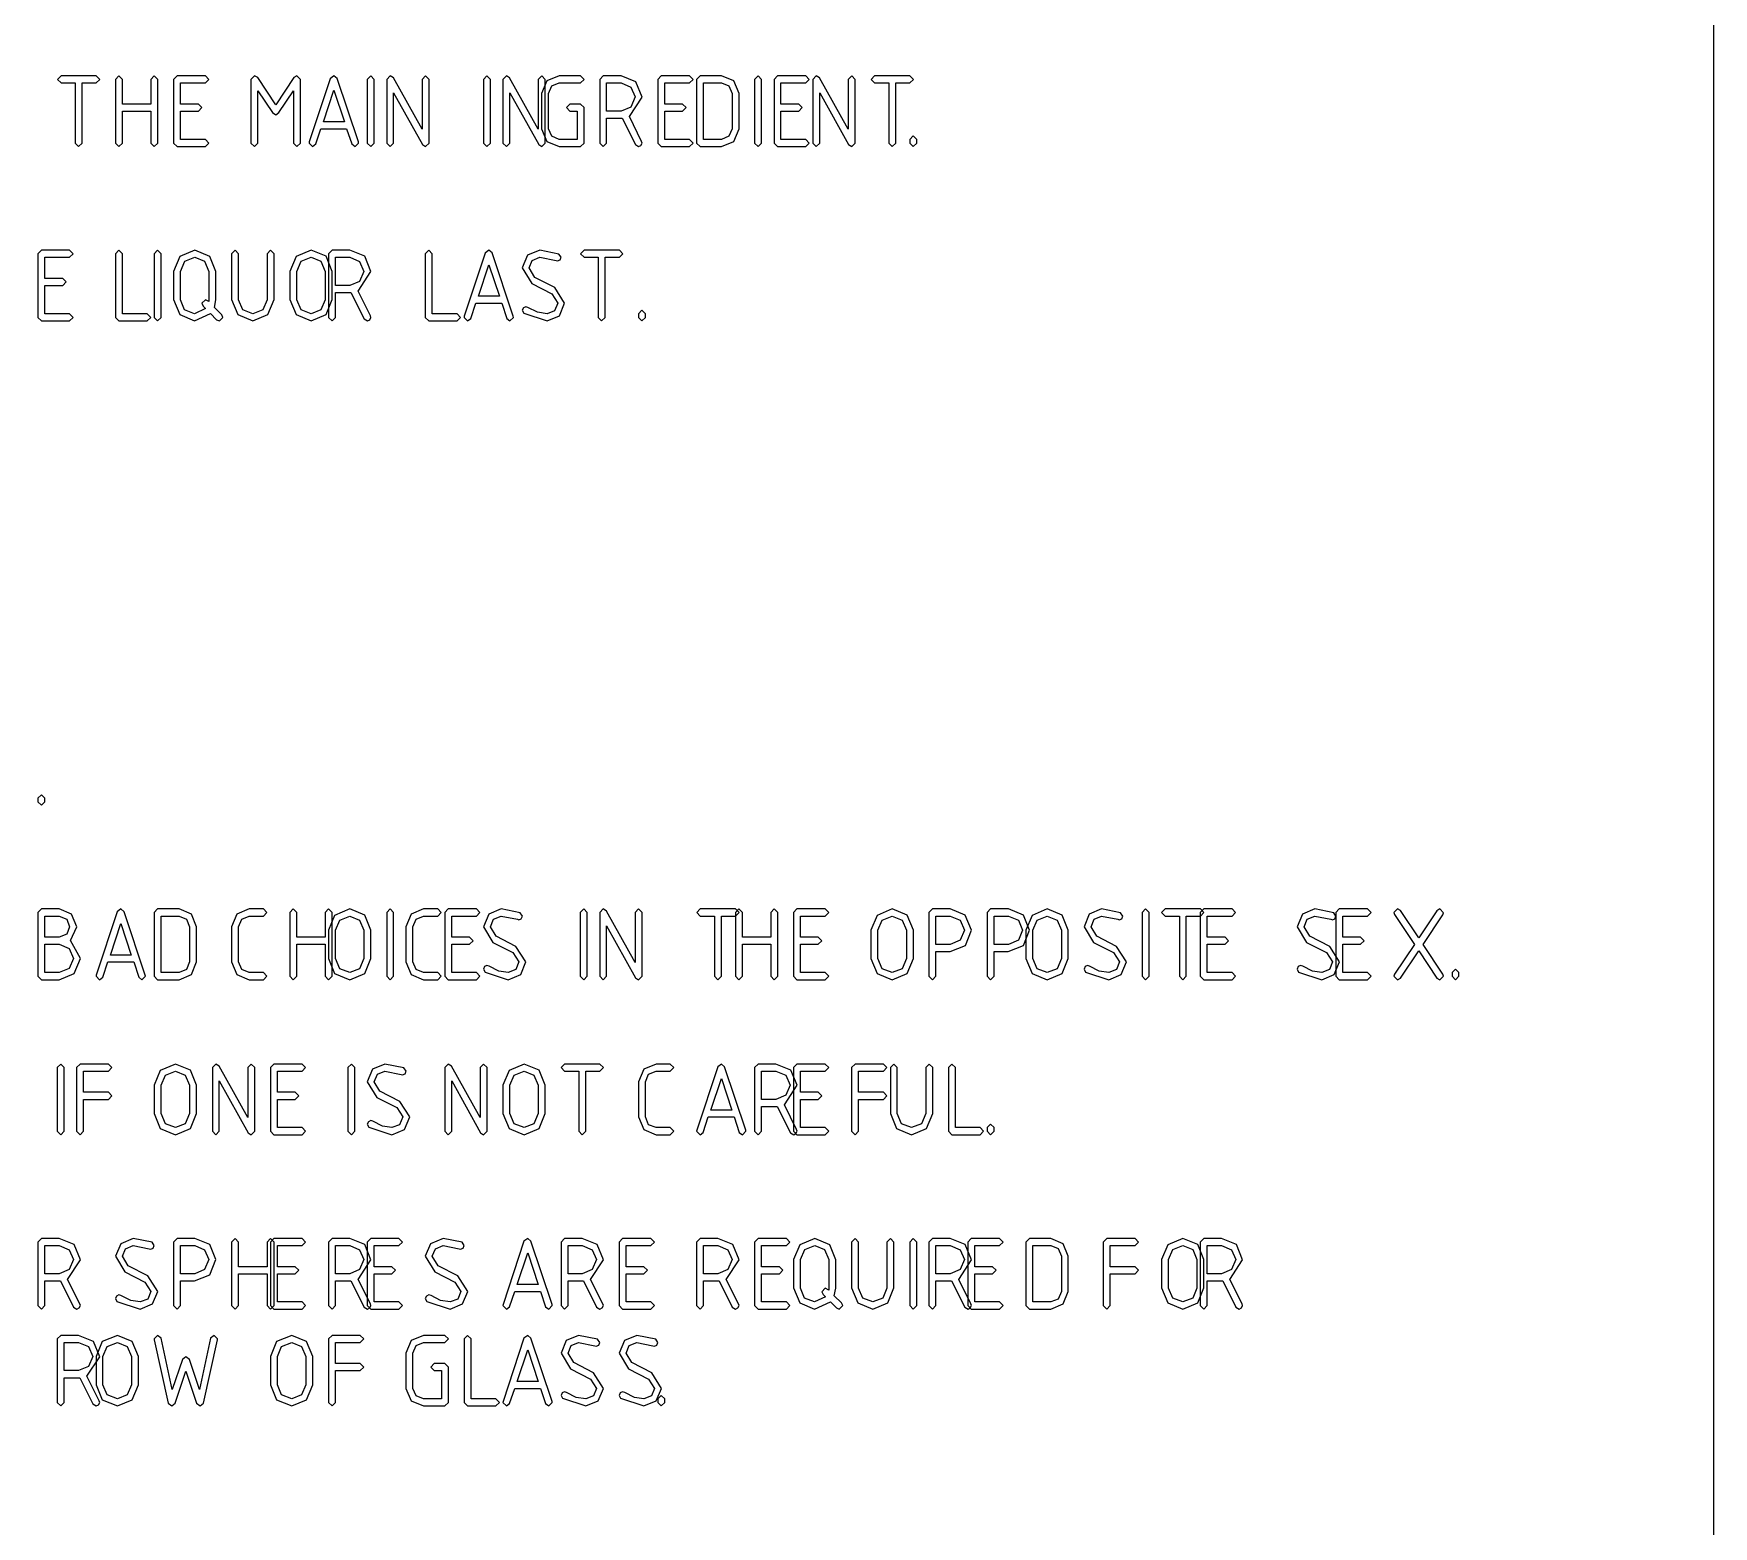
# Model space of a CAD drawing. Header units: metres. Extents: x 0 to 16.5, y 0 to 11.5.
# Drawn here: x 15.307 to 16.512, y 1.08 to 2.15 of the extents above; entities that cross this region are included whole.
import ezdxf

# ---------------------------------------------------------------- set-up
doc = ezdxf.new("R2010")
doc.units = ezdxf.units.M

msp = doc.modelspace()

# ---------------------------------------------------------------- linework, layer by layer
for points in [[(0.0104, 11.5461), (16.5118, 11.5461), (16.5118, 0.0104), (0.0104, 0.0104), (0.0104, 11.5461)], [(15.3271, 2.115), (15.3372, 2.115), (15.3372, 2.0719), (15.3397, 2.0694), (15.3422, 2.0719), (15.3422, 2.115), (15.3524, 2.115), (15.3549, 2.1175), (15.3524, 2.1201), (15.3271, 2.1201), (15.3246, 2.1175), (15.3271, 2.115)], [(15.3686, 2.0694), (15.3711, 2.0719), (15.3711, 2.0948), (15.3915, 2.0948), (15.3915, 2.0719), (15.394, 2.0694), (15.3965, 2.0719), (15.3965, 2.1175), (15.394, 2.1201), (15.3915, 2.1175), (15.3915, 2.0998), (15.3711, 2.0998), (15.3711, 2.1175), (15.3686, 2.1201), (15.3661, 2.1175), (15.3661, 2.0719), (15.3686, 2.0694)], [(15.4103, 2.0694), (15.4306, 2.0694), (15.4331, 2.0719), (15.4306, 2.0745), (15.4128, 2.0745), (15.4128, 2.0948), (15.4256, 2.0948), (15.4281, 2.0973), (15.4256, 2.0998), (15.4128, 2.0998), (15.4128, 2.115), (15.4306, 2.115), (15.4331, 2.1175), (15.4306, 2.1201), (15.4103, 2.1201), (15.4078, 2.1175), (15.4078, 2.0719), (15.4103, 2.0694)], [(15.494, 2.1189), (15.4811, 2.0993), (15.4682, 2.1188), (15.4658, 2.1201), (15.4633, 2.1175), (15.4633, 2.0719), (15.4658, 2.0694), (15.4683, 2.0719), (15.4683, 2.1093), (15.4787, 2.0938), (15.4811, 2.0922), (15.4833, 2.0938), (15.4938, 2.1093), (15.4938, 2.0719), (15.4962, 2.0694), (15.4988, 2.0719), (15.4988, 2.1175), (15.4962, 2.1201), (15.494, 2.1189)], [(15.5403, 2.0728), (15.5251, 2.1181), (15.5228, 2.1201), (15.5201, 2.118), (15.5051, 2.0728), (15.505, 2.0719), (15.5075, 2.0694), (15.5099, 2.0712), (15.5135, 2.0821), (15.5319, 2.0821), (15.5356, 2.0712), (15.5379, 2.0694), (15.5404, 2.0719), (15.5403, 2.0728)], [(15.5517, 2.0719), (15.5517, 2.1175), (15.5492, 2.1201), (15.5467, 2.1175), (15.5467, 2.0719), (15.5492, 2.0694), (15.5517, 2.0719)], [(15.5654, 2.1185), (15.5631, 2.1201), (15.5606, 2.1175), (15.5606, 2.0719), (15.5631, 2.0694), (15.5656, 2.0719), (15.5656, 2.1079), (15.5862, 2.0708), (15.5885, 2.0694), (15.591, 2.0719), (15.591, 2.1175), (15.5885, 2.1201), (15.586, 2.1175), (15.586, 2.0818), (15.5654, 2.1185)], [(15.635, 2.0719), (15.635, 2.1175), (15.6325, 2.1201), (15.63, 2.1175), (15.63, 2.0719), (15.6325, 2.0694), (15.635, 2.0719)], [(15.6487, 2.1185), (15.6464, 2.1201), (15.6439, 2.1175), (15.6439, 2.0719), (15.6464, 2.0694), (15.6489, 2.0719), (15.6489, 2.1079), (15.6696, 2.0708), (15.6718, 2.0694), (15.6743, 2.0719), (15.6743, 2.1175), (15.6718, 2.1201), (15.6693, 2.1175), (15.6693, 2.0818), (15.6487, 2.1185)], [(15.6789, 2.0767), (15.6767, 2.0821), (15.6767, 2.1074), (15.6789, 2.1128), (15.6843, 2.115), (15.6996, 2.115), (15.7021, 2.1175), (15.6996, 2.1201), (15.6843, 2.1201), (15.6754, 2.1164), (15.6717, 2.1074), (15.6717, 2.0821), (15.6754, 2.0731), (15.6843, 2.0694), (15.6996, 2.0694), (15.7021, 2.0719), (15.7021, 2.0973), (15.6996, 2.0998), (15.6919, 2.0998), (15.6894, 2.0973), (15.6919, 2.0948), (15.6971, 2.0948), (15.6971, 2.0745), (15.6843, 2.0745), (15.6789, 2.0767)], [(15.7438, 2.1048), (15.7393, 2.1157), (15.7286, 2.1201), (15.7158, 2.1201), (15.7133, 2.1175), (15.7133, 2.0719), (15.7158, 2.0694), (15.7183, 2.0719), (15.7183, 2.0897), (15.7286, 2.0897), (15.7294, 2.0897), (15.7389, 2.0709), (15.7412, 2.0694), (15.7429, 2.0702), (15.7438, 2.0719), (15.7433, 2.0731), (15.7346, 2.0908), (15.7438, 2.1048)], [(15.7575, 2.0694), (15.7778, 2.0694), (15.7803, 2.0719), (15.7778, 2.0745), (15.76, 2.0745), (15.76, 2.0948), (15.7728, 2.0948), (15.7753, 2.0973), (15.7728, 2.0998), (15.76, 2.0998), (15.76, 2.115), (15.7778, 2.115), (15.7803, 2.1175), (15.7778, 2.1201), (15.7575, 2.1201), (15.755, 2.1175), (15.755, 2.0719), (15.7575, 2.0694)], [(15.7828, 2.0719), (15.7853, 2.0694), (15.8006, 2.0694), (15.8094, 2.0731), (15.8132, 2.0821), (15.8132, 2.1074), (15.8094, 2.1164), (15.8006, 2.1201), (15.7853, 2.1201), (15.7828, 2.1175), (15.7828, 2.0719)], [(15.8294, 2.0719), (15.8294, 2.1175), (15.8269, 2.1201), (15.8244, 2.1175), (15.8244, 2.0719), (15.8269, 2.0694), (15.8294, 2.0719)], [(15.8408, 2.0694), (15.8611, 2.0694), (15.8636, 2.0719), (15.8611, 2.0745), (15.8433, 2.0745), (15.8433, 2.0948), (15.8561, 2.0948), (15.8586, 2.0973), (15.8561, 2.0998), (15.8433, 2.0998), (15.8433, 2.115), (15.8611, 2.115), (15.8636, 2.1175), (15.8611, 2.1201), (15.8408, 2.1201), (15.8383, 2.1175), (15.8383, 2.0719), (15.8408, 2.0694)], [(15.871, 2.1185), (15.8686, 2.1201), (15.8661, 2.1175), (15.8661, 2.0719), (15.8686, 2.0694), (15.8711, 2.0719), (15.8711, 2.1079), (15.8918, 2.0708), (15.894, 2.0694), (15.8965, 2.0719), (15.8965, 2.1175), (15.894, 2.1201), (15.8915, 2.1175), (15.8915, 2.0818), (15.871, 2.1185)], [(15.9104, 2.115), (15.9206, 2.115), (15.9206, 2.0719), (15.9231, 2.0694), (15.9256, 2.0719), (15.9256, 2.115), (15.9357, 2.115), (15.9382, 2.1175), (15.9357, 2.1201), (15.9104, 2.1201), (15.9079, 2.1175), (15.9104, 2.115)], [(15.5303, 2.0871), (15.5153, 2.0871), (15.5228, 2.1097), (15.5303, 2.0871)], [(15.7286, 2.115), (15.7357, 2.112), (15.7387, 2.1049), (15.7357, 2.0977), (15.7286, 2.0947), (15.7183, 2.0947), (15.7183, 2.115), (15.7286, 2.115)], [(15.8006, 2.115), (15.806, 2.1128), (15.8082, 2.1074), (15.8082, 2.0821), (15.806, 2.0767), (15.8006, 2.0745), (15.7878, 2.0745), (15.7878, 2.115), (15.8006, 2.115)], [(15.9356, 2.0719), (15.9381, 2.0694), (15.9406, 2.0719), (15.9406, 2.0745), (15.9381, 2.077), (15.9356, 2.0745), (15.9356, 2.0719)], [(15.3131, 1.9444), (15.3333, 1.9444), (15.3358, 1.9469), (15.3333, 1.9495), (15.3156, 1.9495), (15.3156, 1.9698), (15.3283, 1.9698), (15.3308, 1.9723), (15.3283, 1.9748), (15.3156, 1.9748), (15.3156, 1.99), (15.3333, 1.99), (15.3358, 1.9925), (15.3333, 1.9951), (15.3131, 1.9951), (15.3106, 1.9925), (15.3106, 1.9469), (15.3131, 1.9444)], [(15.3661, 1.9469), (15.3686, 1.9444), (15.3889, 1.9444), (15.3914, 1.9469), (15.3889, 1.9495), (15.3711, 1.9495), (15.3711, 1.9925), (15.3686, 1.9951), (15.3661, 1.9925), (15.3661, 1.9469)], [(15.3989, 1.9469), (15.3989, 1.9925), (15.3964, 1.9951), (15.3939, 1.9925), (15.3939, 1.9469), (15.3964, 1.9444), (15.3989, 1.9469)], [(15.4387, 1.9452), (15.4407, 1.9444), (15.4432, 1.9469), (15.4424, 1.9488), (15.4371, 1.954), (15.4382, 1.9596), (15.4382, 1.9798), (15.4337, 1.9906), (15.4231, 1.9951), (15.4122, 1.9906), (15.4078, 1.9799), (15.4078, 1.9597), (15.4122, 1.9489), (15.4229, 1.9444), (15.4343, 1.9496), (15.4387, 1.9452)], [(15.4229, 1.9495), (15.4157, 1.9524), (15.4128, 1.9596), (15.4128, 1.9799), (15.4158, 1.9871), (15.4231, 1.99), (15.4301, 1.9871), (15.4332, 1.9799), (15.4332, 1.9596), (15.4331, 1.9582), (15.4306, 1.9595), (15.4281, 1.957), (15.429, 1.9549), (15.4308, 1.9532), (15.4229, 1.9495)], [(15.4774, 1.9951), (15.4749, 1.9925), (15.4749, 1.9596), (15.4718, 1.9524), (15.4647, 1.9495), (15.4575, 1.9524), (15.4544, 1.9596), (15.4544, 1.9925), (15.4519, 1.9951), (15.4494, 1.9925), (15.4494, 1.9597), (15.4539, 1.9489), (15.4647, 1.9444), (15.4754, 1.9489), (15.4799, 1.9597), (15.4799, 1.9925), (15.4774, 1.9951)], [(15.5215, 1.9799), (15.5171, 1.9907), (15.5064, 1.9951), (15.4956, 1.9906), (15.4911, 1.9799), (15.4911, 1.9597), (15.4956, 1.9489), (15.5064, 1.9444), (15.5171, 1.9489), (15.5215, 1.9597), (15.5215, 1.9799)], [(15.5135, 1.9524), (15.5064, 1.9495), (15.4992, 1.9524), (15.4961, 1.9596), (15.4961, 1.9799), (15.4992, 1.9871), (15.5064, 1.99), (15.5135, 1.9871), (15.5165, 1.9799), (15.5165, 1.9596), (15.5135, 1.9524)], [(15.5493, 1.9798), (15.5449, 1.9907), (15.5342, 1.9951), (15.5214, 1.9951), (15.5189, 1.9925), (15.5189, 1.9469), (15.5214, 1.9444), (15.5239, 1.9469), (15.5239, 1.9647), (15.5342, 1.9647), (15.535, 1.9647), (15.5444, 1.9459), (15.5468, 1.9444), (15.5485, 1.9452), (15.5493, 1.9469), (15.5489, 1.9481), (15.5401, 1.9658), (15.5493, 1.9798)], [(15.5342, 1.99), (15.5412, 1.987), (15.5443, 1.9799), (15.5412, 1.9727), (15.5342, 1.9697), (15.5239, 1.9697), (15.5239, 1.99), (15.5342, 1.99)], [(15.5883, 1.9469), (15.5908, 1.9444), (15.6111, 1.9444), (15.6136, 1.9469), (15.6111, 1.9495), (15.5933, 1.9495), (15.5933, 1.9925), (15.5908, 1.9951), (15.5883, 1.9925), (15.5883, 1.9469)], [(15.6514, 1.9478), (15.6363, 1.9931), (15.6339, 1.9951), (15.6312, 1.993), (15.6162, 1.9478), (15.6161, 1.9469), (15.6186, 1.9444), (15.621, 1.9462), (15.6246, 1.9571), (15.6431, 1.9571), (15.6467, 1.9462), (15.649, 1.9444), (15.6515, 1.9469), (15.6514, 1.9478)], [(15.6811, 1.9683), (15.6669, 1.9756), (15.6628, 1.9824), (15.665, 1.9877), (15.6704, 1.99), (15.6821, 1.9877), (15.6831, 1.9874), (15.6849, 1.9881), (15.6857, 1.99), (15.684, 1.9923), (15.6704, 1.9951), (15.6615, 1.9914), (15.6578, 1.9824), (15.6646, 1.9711), (15.6789, 1.9638), (15.6832, 1.9571), (15.681, 1.9517), (15.6756, 1.9495), (15.6688, 1.9506), (15.6618, 1.9541), (15.6603, 1.9546), (15.6586, 1.9538), (15.6578, 1.952), (15.6589, 1.9499), (15.6756, 1.9444), (15.6844, 1.9481), (15.6882, 1.9571), (15.6811, 1.9683)], [(15.7021, 1.99), (15.7122, 1.99), (15.7122, 1.9469), (15.7147, 1.9444), (15.7172, 1.9469), (15.7172, 1.99), (15.7274, 1.99), (15.7299, 1.9925), (15.7274, 1.9951), (15.7021, 1.9951), (15.6996, 1.9925), (15.7021, 1.99)], [(15.6414, 1.9621), (15.6264, 1.9621), (15.6339, 1.9847), (15.6414, 1.9621)], [(15.7411, 1.9469), (15.7436, 1.9444), (15.7461, 1.9469), (15.7461, 1.9495), (15.7436, 1.952), (15.7411, 1.9495), (15.7411, 1.9469)], [(15.3106, 1.5997), (15.3131, 1.5972), (15.3156, 1.5997), (15.3156, 1.6023), (15.3131, 1.6048), (15.3106, 1.6023), (15.3106, 1.5997)], [(15.3385, 1.5102), (15.3347, 1.5192), (15.3258, 1.5229), (15.3131, 1.5229), (15.3106, 1.5203), (15.3106, 1.4747), (15.3131, 1.4722), (15.3258, 1.4722), (15.3365, 1.4767), (15.341, 1.4875), (15.3338, 1.5003), (15.3385, 1.5102)], [(15.3258, 1.5178), (15.3312, 1.5156), (15.3333, 1.5102), (15.3312, 1.5048), (15.3258, 1.5026), (15.3156, 1.5026), (15.3156, 1.5178), (15.3258, 1.5178)], [(15.3875, 1.4755), (15.3724, 1.5209), (15.37, 1.5229), (15.3674, 1.5208), (15.3524, 1.4755), (15.3522, 1.4747), (15.3547, 1.4722), (15.3571, 1.474), (15.3607, 1.4849), (15.3792, 1.4849), (15.3828, 1.474), (15.3851, 1.4722), (15.3876, 1.4747), (15.3875, 1.4755)], [(15.3939, 1.4747), (15.3964, 1.4722), (15.4117, 1.4722), (15.4206, 1.4759), (15.4243, 1.4849), (15.4243, 1.5102), (15.4206, 1.5192), (15.4117, 1.5229), (15.3964, 1.5229), (15.3939, 1.5203), (15.3939, 1.4747)], [(15.4117, 1.5178), (15.4171, 1.5156), (15.4193, 1.5102), (15.4193, 1.4849), (15.4171, 1.4794), (15.4117, 1.4773), (15.3989, 1.4773), (15.3989, 1.5178), (15.4117, 1.5178)], [(15.4621, 1.5229), (15.4532, 1.5192), (15.4494, 1.5102), (15.4494, 1.4849), (15.4532, 1.4759), (15.4621, 1.4722), (15.4722, 1.4722), (15.4747, 1.4747), (15.4722, 1.4773), (15.4621, 1.4773), (15.4567, 1.4794), (15.4544, 1.4849), (15.4544, 1.5102), (15.4567, 1.5156), (15.4621, 1.5178), (15.4722, 1.5178), (15.4747, 1.5203), (15.4722, 1.5229), (15.4621, 1.5229)], [(15.4936, 1.4722), (15.4961, 1.4747), (15.4961, 1.4976), (15.5165, 1.4976), (15.5165, 1.4747), (15.519, 1.4722), (15.5215, 1.4747), (15.5215, 1.5203), (15.519, 1.5229), (15.5165, 1.5203), (15.5165, 1.5026), (15.4961, 1.5026), (15.4961, 1.5203), (15.4936, 1.5229), (15.4911, 1.5203), (15.4911, 1.4747), (15.4936, 1.4722)], [(15.5493, 1.5077), (15.5449, 1.5184), (15.5342, 1.5229), (15.5233, 1.5183), (15.5189, 1.5077), (15.5189, 1.4875), (15.5233, 1.4767), (15.5342, 1.4722), (15.5449, 1.4767), (15.5493, 1.4875), (15.5493, 1.5077)], [(15.5412, 1.4801), (15.5342, 1.4773), (15.5269, 1.4801), (15.5239, 1.4874), (15.5239, 1.5077), (15.5269, 1.5149), (15.5342, 1.5178), (15.5412, 1.5149), (15.5443, 1.5077), (15.5443, 1.4874), (15.5412, 1.4801)], [(15.5656, 1.4747), (15.5656, 1.5203), (15.5631, 1.5229), (15.5606, 1.5203), (15.5606, 1.4747), (15.5631, 1.4722), (15.5656, 1.4747)], [(15.5871, 1.5229), (15.5782, 1.5192), (15.5744, 1.5102), (15.5744, 1.4849), (15.5782, 1.4759), (15.5871, 1.4722), (15.5972, 1.4722), (15.5997, 1.4747), (15.5972, 1.4773), (15.5871, 1.4773), (15.5817, 1.4794), (15.5794, 1.4849), (15.5794, 1.5102), (15.5817, 1.5156), (15.5871, 1.5178), (15.5972, 1.5178), (15.5997, 1.5203), (15.5972, 1.5229), (15.5871, 1.5229)], [(15.6047, 1.4722), (15.625, 1.4722), (15.6275, 1.4747), (15.625, 1.4773), (15.6072, 1.4773), (15.6072, 1.4976), (15.62, 1.4976), (15.6225, 1.5001), (15.62, 1.5026), (15.6072, 1.5026), (15.6072, 1.5178), (15.625, 1.5178), (15.6275, 1.5203), (15.625, 1.5229), (15.6047, 1.5229), (15.6022, 1.5203), (15.6022, 1.4747), (15.6047, 1.4722)], [(15.6533, 1.4961), (15.6392, 1.5034), (15.635, 1.5102), (15.6372, 1.5155), (15.6426, 1.5178), (15.6543, 1.5155), (15.6553, 1.5152), (15.6571, 1.5159), (15.6579, 1.5177), (15.6563, 1.5201), (15.6426, 1.5229), (15.6338, 1.5192), (15.63, 1.5102), (15.6368, 1.4989), (15.6511, 1.4916), (15.6554, 1.4849), (15.6532, 1.4794), (15.6478, 1.4773), (15.641, 1.4784), (15.634, 1.4819), (15.6325, 1.4824), (15.6308, 1.4816), (15.63, 1.4798), (15.6311, 1.4777), (15.6478, 1.4722), (15.6567, 1.4759), (15.6604, 1.4849), (15.6533, 1.4961)], [(15.7044, 1.4747), (15.7044, 1.5203), (15.7019, 1.5229), (15.6994, 1.5203), (15.6994, 1.4747), (15.7019, 1.4722), (15.7044, 1.4747)], [(15.7182, 1.5213), (15.7158, 1.5229), (15.7133, 1.5203), (15.7133, 1.4747), (15.7158, 1.4722), (15.7183, 1.4747), (15.7183, 1.5107), (15.739, 1.4736), (15.7412, 1.4722), (15.7438, 1.4747), (15.7438, 1.5203), (15.7412, 1.5229), (15.7387, 1.5203), (15.7387, 1.4845), (15.7182, 1.5213)], [(15.7854, 1.5178), (15.7956, 1.5178), (15.7956, 1.4747), (15.7981, 1.4722), (15.8006, 1.4747), (15.8006, 1.5178), (15.8107, 1.5178), (15.8132, 1.5203), (15.8107, 1.5229), (15.7854, 1.5229), (15.7829, 1.5203), (15.7854, 1.5178)], [(15.8131, 1.4722), (15.8156, 1.4747), (15.8156, 1.4976), (15.836, 1.4976), (15.836, 1.4747), (15.8385, 1.4722), (15.841, 1.4747), (15.841, 1.5203), (15.8385, 1.5229), (15.836, 1.5203), (15.836, 1.5026), (15.8156, 1.5026), (15.8156, 1.5203), (15.8131, 1.5229), (15.8106, 1.5203), (15.8106, 1.4747), (15.8131, 1.4722)], [(15.8547, 1.4722), (15.875, 1.4722), (15.8775, 1.4747), (15.875, 1.4773), (15.8572, 1.4773), (15.8572, 1.4976), (15.87, 1.4976), (15.8725, 1.5001), (15.87, 1.5026), (15.8572, 1.5026), (15.8572, 1.5178), (15.875, 1.5178), (15.8775, 1.5203), (15.875, 1.5229), (15.8547, 1.5229), (15.8522, 1.5203), (15.8522, 1.4747), (15.8547, 1.4722)], [(15.9382, 1.5077), (15.9337, 1.5184), (15.9231, 1.5229), (15.9122, 1.5183), (15.9078, 1.5077), (15.9078, 1.4875), (15.9122, 1.4767), (15.9231, 1.4722), (15.9337, 1.4767), (15.9382, 1.4875), (15.9382, 1.5077)], [(15.9301, 1.4801), (15.9231, 1.4773), (15.9158, 1.4801), (15.9128, 1.4874), (15.9128, 1.5077), (15.9158, 1.5149), (15.9231, 1.5178), (15.9301, 1.5149), (15.9332, 1.5077), (15.9332, 1.4874), (15.9301, 1.4801)], [(15.9494, 1.5203), (15.9494, 1.4747), (15.9519, 1.4722), (15.9544, 1.4747), (15.9544, 1.4925), (15.9646, 1.4925), (15.9756, 1.4967), (15.9799, 1.5077), (15.9754, 1.5184), (15.9647, 1.5229), (15.9519, 1.5229), (15.9494, 1.5203)], [(15.9647, 1.5178), (15.9718, 1.5148), (15.9749, 1.5077), (15.9718, 1.5005), (15.9647, 1.4975), (15.9544, 1.4975), (15.9544, 1.5178), (15.9647, 1.5178)], [(15.9911, 1.5203), (15.9911, 1.4747), (15.9936, 1.4722), (15.9961, 1.4747), (15.9961, 1.4925), (16.0062, 1.4925), (16.0172, 1.4967), (16.0215, 1.5077), (16.0171, 1.5184), (16.0064, 1.5229), (15.9936, 1.5229), (15.9911, 1.5203)], [(16.0064, 1.5178), (16.0135, 1.5148), (16.0165, 1.5077), (16.0135, 1.5005), (16.0064, 1.4975), (15.9961, 1.4975), (15.9961, 1.5178), (16.0064, 1.5178)], [(16.0493, 1.5077), (16.0449, 1.5184), (16.0342, 1.5229), (16.0233, 1.5183), (16.0189, 1.5077), (16.0189, 1.4875), (16.0233, 1.4767), (16.0342, 1.4722), (16.0449, 1.4767), (16.0493, 1.4875), (16.0493, 1.5077)], [(16.0412, 1.4801), (16.0342, 1.4773), (16.0269, 1.4801), (16.0239, 1.4874), (16.0239, 1.5077), (16.0269, 1.5149), (16.0342, 1.5178), (16.0412, 1.5149), (16.0443, 1.5077), (16.0443, 1.4874), (16.0412, 1.4801)], [(16.0839, 1.4961), (16.0697, 1.5034), (16.0656, 1.5102), (16.0678, 1.5155), (16.0732, 1.5178), (16.0849, 1.5155), (16.0858, 1.5152), (16.0876, 1.5159), (16.0885, 1.5177), (16.0868, 1.5201), (16.0732, 1.5229), (16.0643, 1.5192), (16.0606, 1.5102), (16.0674, 1.4989), (16.0817, 1.4916), (16.086, 1.4849), (16.0838, 1.4794), (16.0783, 1.4773), (16.0715, 1.4784), (16.0646, 1.4819), (16.0631, 1.4824), (16.0614, 1.4816), (16.0606, 1.4798), (16.0617, 1.4777), (16.0783, 1.4722), (16.0872, 1.4759), (16.091, 1.4849), (16.0839, 1.4961)], [(16.1072, 1.4747), (16.1072, 1.5203), (16.1047, 1.5229), (16.1022, 1.5203), (16.1022, 1.4747), (16.1047, 1.4722), (16.1072, 1.4747)], [(16.1188, 1.5178), (16.1289, 1.5178), (16.1289, 1.4747), (16.1314, 1.4722), (16.1339, 1.4747), (16.1339, 1.5178), (16.144, 1.5178), (16.1465, 1.5203), (16.144, 1.5229), (16.1188, 1.5229), (16.1162, 1.5203), (16.1188, 1.5178)], [(16.1464, 1.4722), (16.1667, 1.4722), (16.1692, 1.4747), (16.1667, 1.4773), (16.1489, 1.4773), (16.1489, 1.4976), (16.1617, 1.4976), (16.1642, 1.5001), (16.1617, 1.5026), (16.1489, 1.5026), (16.1489, 1.5178), (16.1667, 1.5178), (16.1692, 1.5203), (16.1667, 1.5229), (16.1464, 1.5229), (16.1439, 1.5203), (16.1439, 1.4747), (16.1464, 1.4722)], [(16.2367, 1.4961), (16.2225, 1.5034), (16.2183, 1.5102), (16.2206, 1.5155), (16.226, 1.5178), (16.2376, 1.5155), (16.2386, 1.5152), (16.2404, 1.5159), (16.2412, 1.5177), (16.2396, 1.5201), (16.226, 1.5229), (16.2171, 1.5192), (16.2133, 1.5102), (16.2201, 1.4989), (16.2344, 1.4916), (16.2387, 1.4849), (16.2365, 1.4794), (16.2311, 1.4773), (16.2243, 1.4784), (16.2174, 1.4819), (16.2158, 1.4824), (16.2142, 1.4816), (16.2133, 1.4798), (16.2144, 1.4777), (16.2311, 1.4722), (16.24, 1.4759), (16.2438, 1.4849), (16.2367, 1.4961)], [(16.2436, 1.4722), (16.2639, 1.4722), (16.2664, 1.4747), (16.2639, 1.4773), (16.2461, 1.4773), (16.2461, 1.4976), (16.2589, 1.4976), (16.2614, 1.5001), (16.2589, 1.5026), (16.2461, 1.5026), (16.2461, 1.5178), (16.2639, 1.5178), (16.2664, 1.5203), (16.2639, 1.5229), (16.2436, 1.5229), (16.2411, 1.5203), (16.2411, 1.4747), (16.2436, 1.4722)], [(16.3178, 1.5188), (16.3182, 1.5202), (16.3157, 1.5229), (16.3136, 1.5216), (16.3006, 1.5021), (16.2875, 1.5217), (16.2853, 1.5229), (16.2828, 1.5203), (16.2832, 1.5189), (16.2975, 1.4975), (16.2832, 1.4761), (16.2828, 1.4747), (16.2853, 1.4722), (16.2875, 1.4733), (16.3006, 1.493), (16.3136, 1.4734), (16.3157, 1.4722), (16.3182, 1.4747), (16.3178, 1.4761), (16.3036, 1.4975), (16.3178, 1.5188)], [(15.3775, 1.4899), (15.3625, 1.4899), (15.37, 1.5125), (15.3775, 1.4899)], [(15.3258, 1.4976), (15.3329, 1.4946), (15.336, 1.4875), (15.3329, 1.4803), (15.3258, 1.4773), (15.3156, 1.4773), (15.3156, 1.4976), (15.3258, 1.4976)], [(16.3244, 1.4747), (16.3269, 1.4722), (16.3294, 1.4747), (16.3294, 1.4773), (16.3269, 1.4798), (16.3244, 1.4773), (16.3244, 1.4747)], [(15.3294, 1.3636), (15.3294, 1.4092), (15.3269, 1.4117), (15.3244, 1.4092), (15.3244, 1.3636), (15.3269, 1.3611), (15.3294, 1.3636)], [(15.3408, 1.3611), (15.3433, 1.3636), (15.3433, 1.3864), (15.3611, 1.3864), (15.3636, 1.3889), (15.3611, 1.3915), (15.3433, 1.3915), (15.3433, 1.4067), (15.3611, 1.4067), (15.3636, 1.4092), (15.3611, 1.4117), (15.3408, 1.4117), (15.3383, 1.4092), (15.3383, 1.3636), (15.3408, 1.3611)], [(15.4243, 1.3966), (15.4199, 1.4073), (15.4092, 1.4117), (15.3983, 1.4072), (15.3939, 1.3966), (15.3939, 1.3764), (15.3983, 1.3656), (15.4092, 1.3611), (15.4199, 1.3656), (15.4243, 1.3764), (15.4243, 1.3966)], [(15.4404, 1.4102), (15.4381, 1.4117), (15.4356, 1.4092), (15.4356, 1.3636), (15.4381, 1.3611), (15.4406, 1.3636), (15.4406, 1.3996), (15.4612, 1.3625), (15.4635, 1.3611), (15.466, 1.3636), (15.466, 1.4092), (15.4635, 1.4117), (15.461, 1.4092), (15.461, 1.3734), (15.4404, 1.4102)], [(15.4797, 1.3611), (15.5, 1.3611), (15.5025, 1.3636), (15.5, 1.3662), (15.4822, 1.3662), (15.4822, 1.3864), (15.495, 1.3864), (15.4975, 1.3889), (15.495, 1.3915), (15.4822, 1.3915), (15.4822, 1.4067), (15.5, 1.4067), (15.5025, 1.4092), (15.5, 1.4117), (15.4797, 1.4117), (15.4772, 1.4092), (15.4772, 1.3636), (15.4797, 1.3611)], [(15.5378, 1.3636), (15.5378, 1.4092), (15.5353, 1.4117), (15.5328, 1.4092), (15.5328, 1.3636), (15.5353, 1.3611), (15.5378, 1.3636)], [(15.57, 1.385), (15.5558, 1.3922), (15.5517, 1.3991), (15.5539, 1.4044), (15.5593, 1.4067), (15.571, 1.4043), (15.5719, 1.4041), (15.5738, 1.4048), (15.5746, 1.4066), (15.5729, 1.409), (15.5593, 1.4117), (15.5504, 1.408), (15.5467, 1.3991), (15.5535, 1.3878), (15.5678, 1.3805), (15.5721, 1.3738), (15.5699, 1.3683), (15.5644, 1.3662), (15.5576, 1.3672), (15.5507, 1.3708), (15.5492, 1.3713), (15.5475, 1.3704), (15.5467, 1.3687), (15.5478, 1.3666), (15.5644, 1.3611), (15.5733, 1.3648), (15.5771, 1.3738), (15.57, 1.385)], [(15.6071, 1.4102), (15.6047, 1.4117), (15.6022, 1.4092), (15.6022, 1.3636), (15.6047, 1.3611), (15.6072, 1.3636), (15.6072, 1.3996), (15.6279, 1.3625), (15.6301, 1.3611), (15.6326, 1.3636), (15.6326, 1.4092), (15.6301, 1.4117), (15.6276, 1.4092), (15.6276, 1.3734), (15.6071, 1.4102)], [(15.6743, 1.3966), (15.6699, 1.4073), (15.6592, 1.4117), (15.6483, 1.4072), (15.6439, 1.3966), (15.6439, 1.3764), (15.6483, 1.3656), (15.6592, 1.3611), (15.6699, 1.3656), (15.6743, 1.3764), (15.6743, 1.3966)], [(15.6882, 1.4067), (15.6983, 1.4067), (15.6983, 1.3636), (15.7008, 1.3611), (15.7033, 1.3636), (15.7033, 1.4067), (15.7135, 1.4067), (15.716, 1.4092), (15.7135, 1.4117), (15.6882, 1.4117), (15.6857, 1.4092), (15.6882, 1.4067)], [(15.7538, 1.4117), (15.7449, 1.408), (15.7411, 1.3991), (15.7411, 1.3738), (15.7449, 1.3648), (15.7538, 1.3611), (15.7639, 1.3611), (15.7664, 1.3636), (15.7639, 1.3662), (15.7538, 1.3662), (15.7483, 1.3683), (15.7461, 1.3738), (15.7461, 1.3991), (15.7483, 1.4045), (15.7538, 1.4067), (15.7639, 1.4067), (15.7664, 1.4092), (15.7639, 1.4117), (15.7538, 1.4117)], [(15.8181, 1.3644), (15.8029, 1.4098), (15.8006, 1.4117), (15.7979, 1.4097), (15.7829, 1.3644), (15.7828, 1.3636), (15.7853, 1.3611), (15.7876, 1.3628), (15.7912, 1.3738), (15.8097, 1.3738), (15.8133, 1.3628), (15.8157, 1.3611), (15.8182, 1.3636), (15.8181, 1.3644)], [(15.8549, 1.3965), (15.8504, 1.4073), (15.8397, 1.4117), (15.8269, 1.4117), (15.8244, 1.4092), (15.8244, 1.3636), (15.8269, 1.3611), (15.8294, 1.3636), (15.8294, 1.3814), (15.8397, 1.3814), (15.8406, 1.3814), (15.85, 1.3625), (15.8524, 1.3611), (15.854, 1.3619), (15.8549, 1.3636), (15.8544, 1.3648), (15.8457, 1.3824), (15.8549, 1.3965)], [(15.8547, 1.3611), (15.875, 1.3611), (15.8775, 1.3636), (15.875, 1.3662), (15.8572, 1.3662), (15.8572, 1.3864), (15.87, 1.3864), (15.8725, 1.3889), (15.87, 1.3915), (15.8572, 1.3915), (15.8572, 1.4067), (15.875, 1.4067), (15.8775, 1.4092), (15.875, 1.4117), (15.8547, 1.4117), (15.8522, 1.4092), (15.8522, 1.3636), (15.8547, 1.3611)], [(15.8964, 1.3611), (15.8989, 1.3636), (15.8989, 1.3864), (15.9167, 1.3864), (15.9192, 1.3889), (15.9167, 1.3915), (15.8989, 1.3915), (15.8989, 1.4067), (15.9167, 1.4067), (15.9192, 1.4092), (15.9167, 1.4117), (15.8964, 1.4117), (15.8939, 1.4092), (15.8939, 1.3636), (15.8964, 1.3611)], [(15.9496, 1.4117), (15.9471, 1.4092), (15.9471, 1.3762), (15.944, 1.369), (15.9369, 1.3662), (15.9297, 1.369), (15.9267, 1.3762), (15.9267, 1.4092), (15.9242, 1.4117), (15.9217, 1.4092), (15.9217, 1.3764), (15.9261, 1.3656), (15.9369, 1.3611), (15.9476, 1.3656), (15.9521, 1.3764), (15.9521, 1.4092), (15.9496, 1.4117)], [(15.9633, 1.3636), (15.9658, 1.3611), (15.9861, 1.3611), (15.9886, 1.3636), (15.9861, 1.3662), (15.9683, 1.3662), (15.9683, 1.4092), (15.9658, 1.4117), (15.9633, 1.4092), (15.9633, 1.3636)], [(15.4162, 1.369), (15.4092, 1.3662), (15.4019, 1.369), (15.3989, 1.3762), (15.3989, 1.3966), (15.4019, 1.4038), (15.4092, 1.4067), (15.4162, 1.4038), (15.4193, 1.3966), (15.4193, 1.3762), (15.4162, 1.369)], [(15.6662, 1.369), (15.6592, 1.3662), (15.6519, 1.369), (15.6489, 1.3762), (15.6489, 1.3966), (15.6519, 1.4038), (15.6592, 1.4067), (15.6662, 1.4038), (15.6693, 1.3966), (15.6693, 1.3762), (15.6662, 1.369)], [(15.8081, 1.3787), (15.7931, 1.3787), (15.8006, 1.4014), (15.8081, 1.3787)], [(15.8397, 1.4067), (15.8468, 1.4037), (15.8499, 1.3966), (15.8468, 1.3894), (15.8397, 1.3864), (15.8294, 1.3864), (15.8294, 1.4067), (15.8397, 1.4067)], [(15.9911, 1.3636), (15.9936, 1.3611), (15.9961, 1.3636), (15.9961, 1.3662), (15.9936, 1.3687), (15.9911, 1.3662), (15.9911, 1.3636)], [(15.341, 1.2715), (15.3365, 1.2823), (15.3258, 1.2867), (15.3131, 1.2867), (15.3106, 1.2842), (15.3106, 1.2386), (15.3131, 1.2361), (15.3156, 1.2386), (15.3156, 1.2564), (15.3258, 1.2564), (15.3267, 1.2564), (15.3361, 1.2375), (15.3385, 1.2361), (15.3401, 1.2369), (15.341, 1.2386), (15.3406, 1.2398), (15.3318, 1.2574), (15.341, 1.2715)], [(15.3258, 1.2817), (15.3329, 1.2787), (15.336, 1.2716), (15.3329, 1.2644), (15.3258, 1.2614), (15.3156, 1.2614), (15.3156, 1.2817), (15.3258, 1.2817)], [(15.3894, 1.26), (15.3753, 1.2672), (15.3711, 1.2741), (15.3733, 1.2794), (15.3788, 1.2817), (15.3904, 1.2793), (15.3914, 1.2791), (15.3932, 1.2798), (15.394, 1.2816), (15.3924, 1.284), (15.3788, 1.2867), (15.3699, 1.283), (15.3661, 1.2741), (15.3729, 1.2628), (15.3872, 1.2555), (15.3915, 1.2488), (15.3893, 1.2433), (15.3839, 1.2412), (15.3771, 1.2422), (15.3701, 1.2458), (15.3686, 1.2463), (15.3669, 1.2454), (15.3661, 1.2437), (15.3672, 1.2416), (15.3839, 1.2361), (15.3928, 1.2398), (15.3965, 1.2488), (15.3894, 1.26)], [(15.4078, 1.2842), (15.4078, 1.2386), (15.4103, 1.2361), (15.4128, 1.2386), (15.4128, 1.2564), (15.4229, 1.2564), (15.4339, 1.2606), (15.4382, 1.2716), (15.4337, 1.2823), (15.4231, 1.2867), (15.4103, 1.2867), (15.4078, 1.2842)], [(15.4231, 1.2817), (15.4301, 1.2787), (15.4332, 1.2716), (15.4301, 1.2644), (15.4231, 1.2614), (15.4128, 1.2614), (15.4128, 1.2817), (15.4231, 1.2817)], [(15.4519, 1.2361), (15.4544, 1.2386), (15.4544, 1.2614), (15.4749, 1.2614), (15.4749, 1.2386), (15.4774, 1.2361), (15.4799, 1.2386), (15.4799, 1.2842), (15.4774, 1.2867), (15.4749, 1.2842), (15.4749, 1.2665), (15.4544, 1.2665), (15.4544, 1.2842), (15.4519, 1.2867), (15.4494, 1.2842), (15.4494, 1.2386), (15.4519, 1.2361)], [(15.4797, 1.2361), (15.5, 1.2361), (15.5025, 1.2386), (15.5, 1.2412), (15.4822, 1.2412), (15.4822, 1.2614), (15.495, 1.2614), (15.4975, 1.2639), (15.495, 1.2665), (15.4822, 1.2665), (15.4822, 1.2817), (15.5, 1.2817), (15.5025, 1.2842), (15.5, 1.2867), (15.4797, 1.2867), (15.4772, 1.2842), (15.4772, 1.2386), (15.4797, 1.2361)], [(15.5493, 1.2715), (15.5449, 1.2823), (15.5342, 1.2867), (15.5214, 1.2867), (15.5189, 1.2842), (15.5189, 1.2386), (15.5214, 1.2361), (15.5239, 1.2386), (15.5239, 1.2564), (15.5342, 1.2564), (15.535, 1.2564), (15.5444, 1.2375), (15.5468, 1.2361), (15.5485, 1.2369), (15.5493, 1.2386), (15.5489, 1.2398), (15.5401, 1.2574), (15.5493, 1.2715)], [(15.5342, 1.2817), (15.5412, 1.2787), (15.5443, 1.2716), (15.5412, 1.2644), (15.5342, 1.2614), (15.5239, 1.2614), (15.5239, 1.2817), (15.5342, 1.2817)], [(15.5492, 1.2361), (15.5694, 1.2361), (15.5719, 1.2386), (15.5694, 1.2412), (15.5517, 1.2412), (15.5517, 1.2614), (15.5644, 1.2614), (15.5669, 1.2639), (15.5644, 1.2665), (15.5517, 1.2665), (15.5517, 1.2817), (15.5694, 1.2817), (15.5719, 1.2842), (15.5694, 1.2867), (15.5492, 1.2867), (15.5467, 1.2842), (15.5467, 1.2386), (15.5492, 1.2361)], [(15.6117, 1.26), (15.5975, 1.2672), (15.5933, 1.2741), (15.5956, 1.2794), (15.601, 1.2817), (15.6126, 1.2793), (15.6136, 1.2791), (15.6154, 1.2798), (15.6162, 1.2816), (15.6146, 1.284), (15.601, 1.2867), (15.5921, 1.283), (15.5883, 1.2741), (15.5951, 1.2628), (15.6094, 1.2555), (15.6137, 1.2488), (15.6115, 1.2433), (15.6061, 1.2412), (15.5993, 1.2422), (15.5924, 1.2458), (15.5908, 1.2463), (15.5892, 1.2454), (15.5883, 1.2437), (15.5894, 1.2416), (15.6061, 1.2361), (15.615, 1.2398), (15.6188, 1.2488), (15.6117, 1.26)], [(15.6792, 1.2394), (15.664, 1.2848), (15.6617, 1.2867), (15.659, 1.2847), (15.644, 1.2394), (15.6439, 1.2386), (15.6464, 1.2361), (15.6487, 1.2378), (15.6524, 1.2488), (15.6708, 1.2488), (15.6744, 1.2378), (15.6768, 1.2361), (15.6793, 1.2386), (15.6792, 1.2394)], [(15.716, 1.2715), (15.7115, 1.2823), (15.7008, 1.2867), (15.6881, 1.2867), (15.6856, 1.2842), (15.6856, 1.2386), (15.6881, 1.2361), (15.6906, 1.2386), (15.6906, 1.2564), (15.7008, 1.2564), (15.7017, 1.2564), (15.7111, 1.2375), (15.7135, 1.2361), (15.7151, 1.2369), (15.716, 1.2386), (15.7156, 1.2398), (15.7068, 1.2574), (15.716, 1.2715)], [(15.7008, 1.2817), (15.7079, 1.2787), (15.711, 1.2716), (15.7079, 1.2644), (15.7008, 1.2614), (15.6906, 1.2614), (15.6906, 1.2817), (15.7008, 1.2817)], [(15.7297, 1.2361), (15.75, 1.2361), (15.7525, 1.2386), (15.75, 1.2412), (15.7322, 1.2412), (15.7322, 1.2614), (15.745, 1.2614), (15.7475, 1.2639), (15.745, 1.2665), (15.7322, 1.2665), (15.7322, 1.2817), (15.75, 1.2817), (15.7525, 1.2842), (15.75, 1.2867), (15.7297, 1.2867), (15.7272, 1.2842), (15.7272, 1.2386), (15.7297, 1.2361)], [(15.8132, 1.2715), (15.8087, 1.2823), (15.7981, 1.2867), (15.7853, 1.2867), (15.7828, 1.2842), (15.7828, 1.2386), (15.7853, 1.2361), (15.7878, 1.2386), (15.7878, 1.2564), (15.7981, 1.2564), (15.7989, 1.2564), (15.8083, 1.2375), (15.8107, 1.2361), (15.8124, 1.2369), (15.8132, 1.2386), (15.8128, 1.2398), (15.804, 1.2574), (15.8132, 1.2715)], [(15.7981, 1.2817), (15.8051, 1.2787), (15.8082, 1.2716), (15.8051, 1.2644), (15.7981, 1.2614), (15.7878, 1.2614), (15.7878, 1.2817), (15.7981, 1.2817)], [(15.8269, 1.2361), (15.8472, 1.2361), (15.8497, 1.2386), (15.8472, 1.2412), (15.8294, 1.2412), (15.8294, 1.2614), (15.8422, 1.2614), (15.8447, 1.2639), (15.8422, 1.2665), (15.8294, 1.2665), (15.8294, 1.2817), (15.8472, 1.2817), (15.8497, 1.2842), (15.8472, 1.2867), (15.8269, 1.2867), (15.8244, 1.2842), (15.8244, 1.2386), (15.8269, 1.2361)], [(15.8832, 1.2369), (15.8851, 1.2361), (15.8876, 1.2386), (15.8868, 1.2405), (15.8815, 1.2457), (15.8826, 1.2512), (15.8826, 1.2715), (15.8782, 1.2822), (15.8675, 1.2867), (15.8567, 1.2822), (15.8522, 1.2716), (15.8522, 1.2514), (15.8567, 1.2406), (15.8674, 1.2361), (15.8788, 1.2413), (15.8832, 1.2369)], [(15.8674, 1.2412), (15.8601, 1.244), (15.8572, 1.2512), (15.8572, 1.2716), (15.8603, 1.2788), (15.8675, 1.2817), (15.8746, 1.2788), (15.8776, 1.2716), (15.8776, 1.2512), (15.8775, 1.2498), (15.875, 1.2512), (15.8725, 1.2486), (15.8735, 1.2465), (15.8753, 1.2449), (15.8674, 1.2412)], [(15.9218, 1.2867), (15.9193, 1.2842), (15.9193, 1.2512), (15.9162, 1.244), (15.9092, 1.2412), (15.9019, 1.244), (15.8989, 1.2512), (15.8989, 1.2842), (15.8964, 1.2867), (15.8939, 1.2842), (15.8939, 1.2514), (15.8983, 1.2406), (15.9092, 1.2361), (15.9199, 1.2406), (15.9243, 1.2514), (15.9243, 1.2842), (15.9218, 1.2867)], [(15.9406, 1.2386), (15.9406, 1.2842), (15.9381, 1.2867), (15.9356, 1.2842), (15.9356, 1.2386), (15.9381, 1.2361), (15.9406, 1.2386)], [(15.9799, 1.2715), (15.9754, 1.2823), (15.9647, 1.2867), (15.9519, 1.2867), (15.9494, 1.2842), (15.9494, 1.2386), (15.9519, 1.2361), (15.9544, 1.2386), (15.9544, 1.2564), (15.9647, 1.2564), (15.9656, 1.2564), (15.975, 1.2375), (15.9774, 1.2361), (15.979, 1.2369), (15.9799, 1.2386), (15.9794, 1.2398), (15.9707, 1.2574), (15.9799, 1.2715)], [(15.9647, 1.2817), (15.9718, 1.2787), (15.9749, 1.2716), (15.9718, 1.2644), (15.9647, 1.2614), (15.9544, 1.2614), (15.9544, 1.2817), (15.9647, 1.2817)], [(15.9797, 1.2361), (16, 1.2361), (16.0025, 1.2386), (16, 1.2412), (15.9822, 1.2412), (15.9822, 1.2614), (15.995, 1.2614), (15.9975, 1.2639), (15.995, 1.2665), (15.9822, 1.2665), (15.9822, 1.2817), (16, 1.2817), (16.0025, 1.2842), (16, 1.2867), (15.9797, 1.2867), (15.9772, 1.2842), (15.9772, 1.2386), (15.9797, 1.2361)], [(16.0189, 1.2386), (16.0214, 1.2361), (16.0367, 1.2361), (16.0456, 1.2398), (16.0493, 1.2488), (16.0493, 1.2741), (16.0456, 1.283), (16.0367, 1.2867), (16.0214, 1.2867), (16.0189, 1.2842), (16.0189, 1.2386)], [(16.0367, 1.2817), (16.0421, 1.2795), (16.0443, 1.2741), (16.0443, 1.2488), (16.0421, 1.2433), (16.0367, 1.2412), (16.0239, 1.2412), (16.0239, 1.2817), (16.0367, 1.2817)], [(16.0769, 1.2361), (16.0794, 1.2386), (16.0794, 1.2614), (16.0972, 1.2614), (16.0997, 1.2639), (16.0972, 1.2665), (16.0794, 1.2665), (16.0794, 1.2817), (16.0972, 1.2817), (16.0997, 1.2842), (16.0972, 1.2867), (16.0769, 1.2867), (16.0744, 1.2842), (16.0744, 1.2386), (16.0769, 1.2361)], [(16.1465, 1.2716), (16.1421, 1.2823), (16.1314, 1.2867), (16.1206, 1.2822), (16.1161, 1.2716), (16.1161, 1.2514), (16.1206, 1.2406), (16.1314, 1.2361), (16.1421, 1.2406), (16.1465, 1.2514), (16.1465, 1.2716)], [(16.1385, 1.244), (16.1314, 1.2412), (16.1242, 1.244), (16.1211, 1.2512), (16.1211, 1.2716), (16.1242, 1.2788), (16.1314, 1.2817), (16.1385, 1.2788), (16.1415, 1.2716), (16.1415, 1.2512), (16.1385, 1.244)], [(16.1743, 1.2715), (16.1699, 1.2823), (16.1592, 1.2867), (16.1464, 1.2867), (16.1439, 1.2842), (16.1439, 1.2386), (16.1464, 1.2361), (16.1489, 1.2386), (16.1489, 1.2564), (16.1592, 1.2564), (16.16, 1.2564), (16.1694, 1.2375), (16.1718, 1.2361), (16.1735, 1.2369), (16.1743, 1.2386), (16.1739, 1.2398), (16.1651, 1.2574), (16.1743, 1.2715)], [(16.1592, 1.2817), (16.1662, 1.2787), (16.1693, 1.2716), (16.1662, 1.2644), (16.1592, 1.2614), (16.1489, 1.2614), (16.1489, 1.2817), (16.1592, 1.2817)], [(15.6692, 1.2537), (15.6542, 1.2537), (15.6617, 1.2764), (15.6692, 1.2537)], [(15.3549, 1.202), (15.3504, 1.2129), (15.3397, 1.2173), (15.3269, 1.2173), (15.3244, 1.2147), (15.3244, 1.1692), (15.3269, 1.1667), (15.3294, 1.1692), (15.3294, 1.1869), (15.3397, 1.1869), (15.3406, 1.1869), (15.35, 1.1681), (15.3524, 1.1667), (15.354, 1.1674), (15.3549, 1.1692), (15.3544, 1.1704), (15.3457, 1.188), (15.3549, 1.202)], [(15.3826, 1.2022), (15.3782, 1.2129), (15.3675, 1.2173), (15.3567, 1.2128), (15.3522, 1.2022), (15.3522, 1.1819), (15.3567, 1.1711), (15.3675, 1.1667), (15.3782, 1.1711), (15.3826, 1.1819), (15.3826, 1.2022)], [(15.4192, 1.1999), (15.4167, 1.202), (15.4142, 1.1999), (15.4069, 1.1786), (15.3989, 1.2152), (15.3964, 1.2173), (15.3939, 1.2147), (15.394, 1.2141), (15.404, 1.1688), (15.4065, 1.1667), (15.409, 1.1688), (15.4167, 1.1916), (15.4243, 1.1688), (15.4268, 1.1667), (15.4293, 1.1688), (15.4393, 1.2141), (15.4394, 1.2147), (15.4369, 1.2173), (15.4344, 1.2152), (15.4264, 1.1786), (15.4192, 1.1999)], [(15.5076, 1.2022), (15.5032, 1.2129), (15.4925, 1.2173), (15.4817, 1.2128), (15.4772, 1.2022), (15.4772, 1.1819), (15.4817, 1.1711), (15.4925, 1.1667), (15.5032, 1.1711), (15.5076, 1.1819), (15.5076, 1.2022)], [(15.5214, 1.1667), (15.5239, 1.1692), (15.5239, 1.192), (15.5417, 1.192), (15.5442, 1.1945), (15.5417, 1.197), (15.5239, 1.197), (15.5239, 1.2122), (15.5417, 1.2122), (15.5442, 1.2147), (15.5417, 1.2173), (15.5214, 1.2173), (15.5189, 1.2147), (15.5189, 1.1692), (15.5214, 1.1667)], [(15.5817, 1.1739), (15.5794, 1.1793), (15.5794, 1.2046), (15.5817, 1.2101), (15.5871, 1.2122), (15.6024, 1.2122), (15.6049, 1.2147), (15.6024, 1.2173), (15.5871, 1.2173), (15.5782, 1.2136), (15.5744, 1.2046), (15.5744, 1.1793), (15.5782, 1.1704), (15.5871, 1.1667), (15.6024, 1.1667), (15.6049, 1.1692), (15.6049, 1.1945), (15.6024, 1.197), (15.5947, 1.197), (15.5922, 1.1945), (15.5947, 1.192), (15.5999, 1.192), (15.5999, 1.1717), (15.5871, 1.1717), (15.5817, 1.1739)], [(15.6161, 1.1692), (15.6186, 1.1667), (15.6389, 1.1667), (15.6414, 1.1692), (15.6389, 1.1717), (15.6211, 1.1717), (15.6211, 1.2147), (15.6186, 1.2173), (15.6161, 1.2147), (15.6161, 1.1692)], [(15.6792, 1.17), (15.664, 1.2153), (15.6617, 1.2173), (15.659, 1.2152), (15.644, 1.17), (15.6439, 1.1692), (15.6464, 1.1667), (15.6487, 1.1684), (15.6524, 1.1793), (15.6708, 1.1793), (15.6744, 1.1684), (15.6768, 1.1667), (15.6793, 1.1692), (15.6792, 1.17)], [(15.7089, 1.1905), (15.6947, 1.1978), (15.6906, 1.2046), (15.6928, 1.21), (15.6982, 1.2122), (15.7099, 1.2099), (15.7108, 1.2096), (15.7126, 1.2103), (15.7135, 1.2122), (15.7118, 1.2145), (15.6982, 1.2173), (15.6893, 1.2136), (15.6856, 1.2046), (15.6924, 1.1934), (15.7067, 1.186), (15.711, 1.1793), (15.7088, 1.1739), (15.7033, 1.1717), (15.6965, 1.1728), (15.6896, 1.1763), (15.6881, 1.1768), (15.6864, 1.176), (15.6856, 1.1743), (15.6867, 1.1722), (15.7033, 1.1667), (15.7122, 1.1704), (15.716, 1.1793), (15.7089, 1.1905)], [(15.7506, 1.1905), (15.7364, 1.1978), (15.7322, 1.2046), (15.7344, 1.21), (15.7399, 1.2122), (15.7515, 1.2099), (15.7525, 1.2096), (15.7543, 1.2103), (15.7551, 1.2122), (15.7535, 1.2145), (15.7399, 1.2173), (15.731, 1.2136), (15.7272, 1.2046), (15.734, 1.1934), (15.7483, 1.186), (15.7526, 1.1793), (15.7504, 1.1739), (15.745, 1.1717), (15.7382, 1.1728), (15.7313, 1.1763), (15.7297, 1.1768), (15.7281, 1.176), (15.7272, 1.1743), (15.7283, 1.1722), (15.745, 1.1667), (15.7539, 1.1704), (15.7576, 1.1793), (15.7506, 1.1905)], [(15.3397, 1.2122), (15.3468, 1.2093), (15.3499, 1.2022), (15.3468, 1.1949), (15.3397, 1.192), (15.3294, 1.192), (15.3294, 1.2122), (15.3397, 1.2122)], [(15.3746, 1.1746), (15.3675, 1.1717), (15.3603, 1.1746), (15.3572, 1.1818), (15.3572, 1.2022), (15.3603, 1.2094), (15.3675, 1.2122), (15.3746, 1.2094), (15.3776, 1.2022), (15.3776, 1.1818), (15.3746, 1.1746)], [(15.4996, 1.1746), (15.4925, 1.1717), (15.4853, 1.1746), (15.4822, 1.1818), (15.4822, 1.2022), (15.4853, 1.2094), (15.4925, 1.2122), (15.4996, 1.2094), (15.5026, 1.2022), (15.5026, 1.1818), (15.4996, 1.1746)], [(15.6692, 1.1843), (15.6542, 1.1843), (15.6617, 1.2069), (15.6692, 1.1843)], [(15.755, 1.1692), (15.7575, 1.1667), (15.76, 1.1692), (15.76, 1.1718), (15.7575, 1.1743), (15.755, 1.1718), (15.755, 1.1692)]]:
    msp.add_lwpolyline(points, close=True)

doc.saveas('drawing.dxf')
